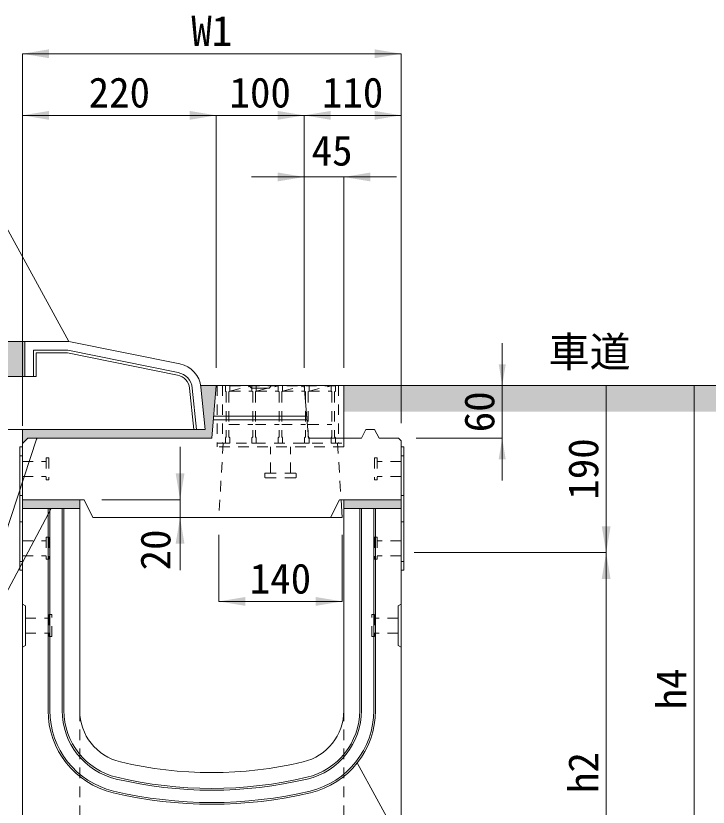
# Model space of a CAD drawing. Units: millimetres at full size. Extents: x 77586 to 117720, y -503 to 5664.
# Drawn here: x 88437 to 89223, y 3375 to 4274 of the extents above; entities that cross this region are included whole.
import ezdxf
from ezdxf.enums import TextEntityAlignment as Align

# ---------------------------------------------------------------- set-up
doc = ezdxf.new("R2010")
doc.units = ezdxf.units.MM
doc.header["$LTSCALE"] = 40
for name, pattern in [('CHAIN_DOUBLE_DASH', [23.5, 12, -1.5, 3.5, -1.5, 3.5, -1.5]), ('USER2', [0.54, 0.3, -0.24]), ('USER3', [0.54, 0.3, -0.24])]:
    doc.linetypes.add(name, pattern=pattern)
for name, color, linetype, lineweight in [('インサート', 3, 'USER2', 9), ('グレーチング', 7, 'USER3', 5), ('プレート', 7, 'USER2', 9), ('モルタル', 30, 'Continuous', 9), ('受枠', 3, 'USER3', 9), ('寸法線', 7, 'Continuous', 9), ('引出線', 4, 'Continuous', 9), ('本体', 2, 'Continuous', 13), ('目地', 132, 'Continuous', 5), ('舗装・基礎', 3, 'Continuous', 13), ('補助線', 8, 'CHAIN_DOUBLE_DASH', 5)]:
    doc.layers.add(name, color=color, linetype=linetype, lineweight=lineweight)
doc.layers.add('ハッチング_舗装', color=7, linetype='Continuous')
doc.layers.add('文字', color=7, linetype='Continuous')
doc.styles.add('ＭＳ ゴシック', font='')
doc.styles.get('ＭＳ ゴシック').set_extended_font_data('MS Gothic')

# ---------------------------------------------------------------- blocks, each defined once
blk = doc.blocks.new('filled_arrow')
at = {"color": 0, "linetype": 'Continuous', "lineweight": -2}
blk.add_solid([(7.5, 1.25), (0, 0), (7.5, -1.25)], dxfattribs=at)

msp = doc.modelspace()

# ---------------------------------------------------------------- hatches: boundary and pattern name
at = {"layer": 'ハッチング_舗装'}
for points in [[(88422.05, 3874.25), (88427.05, 3864.25), (88447.05, 3864.25), (88447.05, 3904.25), (88205.1, 3904.25), (88205.1, 3874.25)], [(88809.55, 3854.25), (88809.55, 3824.25), (89325.27, 3824.25), (89325.27, 3854.25)]]:
    msp.add_hatch(color=256, dxfattribs=at).paths.add_polyline_path(points)
at = {"layer": 'モルタル'}
for points in [[(88659.55, 3794.25), (88664.55, 3854.25), (88646.98, 3854.25), (88652.05, 3804.25), (88444.55, 3804.25), (88444.55, 3788.25), (88450.55, 3794.25)], [(88509.55, 3714.25), (88509.55, 3724.25), (88444.55, 3724.25), (88444.55, 3714.25)], [(88874.55, 3714.25), (88874.55, 3724.25), (88809.55, 3724.25), (88809.55, 3714.25)]]:
    msp.add_hatch(color=256, dxfattribs=at).paths.add_polyline_path(points)
at = {"layer": '引出線'}
msp.add_hatch(color=256, dxfattribs=at).paths.add_polyline_path([(88460.83, 3794.25), (88460.26, 3793.18), (88460.64, 3793.05)])

# ---------------------------------------------------------------- linework, layer by layer
at = {"layer": 'インサート'}
for p, q in [((88471.54, 3771.75), (88471.54, 3746.75)), ((88471.54, 3771.75), (88474.55, 3771.75)), ((88474.55, 3771.75), (88474.55, 3746.75)), ((88844.54, 3771.75), (88844.54, 3746.75)), ((88847.54, 3771.75), (88844.54, 3771.75)), ((88847.54, 3771.75), (88847.54, 3746.75)), ((88444.54, 3767.75), (88444.54, 3750.75)), ((88444.54, 3767.75), (88471.54, 3767.75)), ((88444.54, 3767.75), (88444.54, 3750.75)), ((88874.54, 3767.75), (88847.54, 3767.75)), ((88874.54, 3767.75), (88874.54, 3750.75)), ((88874.54, 3767.75), (88874.54, 3750.75)), ((88444.54, 3750.75), (88471.54, 3750.75)), ((88874.54, 3750.75), (88847.54, 3750.75)), ((88471.54, 3746.75), (88474.55, 3746.75)), ((88847.54, 3746.75), (88844.54, 3746.75)), ((88471.54, 3681.75), (88471.54, 3656.75)), ((88471.54, 3681.75), (88474.55, 3681.75)), ((88471.55, 3681.75), (88471.55, 3656.75)), ((88471.55, 3681.75), (88474.55, 3681.75)), ((88471.55, 3681.75), (88471.55, 3656.75)), ((88471.55, 3681.75), (88474.55, 3681.75)), ((88474.55, 3681.75), (88474.55, 3656.75)), ((88474.55, 3681.75), (88474.55, 3656.75)), ((88474.55, 3681.75), (88474.55, 3656.75)), ((88844.54, 3681.75), (88844.54, 3656.75)), ((88847.54, 3681.75), (88844.54, 3681.75)), ((88844.54, 3681.75), (88844.54, 3656.75)), ((88847.54, 3681.75), (88844.54, 3681.75)), ((88844.54, 3681.75), (88844.54, 3656.75)), ((88847.54, 3681.75), (88844.54, 3681.75)), ((88847.54, 3681.75), (88847.54, 3656.75)), ((88847.54, 3681.75), (88847.54, 3656.75)), ((88847.54, 3681.75), (88847.54, 3656.75)), ((88444.54, 3677.75), (88444.54, 3660.75)), ((88444.54, 3677.75), (88471.54, 3677.75)), ((88444.54, 3677.75), (88444.54, 3660.75)), ((88444.55, 3677.75), (88444.55, 3660.75)), ((88444.55, 3677.75), (88471.55, 3677.75)), ((88444.55, 3677.75), (88444.55, 3660.75)), ((88444.55, 3677.75), (88444.55, 3660.75)), ((88444.55, 3677.75), (88471.55, 3677.75)), ((88444.55, 3677.75), (88444.55, 3660.75)), ((88874.54, 3677.75), (88847.54, 3677.75)), ((88874.54, 3677.75), (88847.54, 3677.75)), ((88874.54, 3677.75), (88847.54, 3677.75)), ((88874.54, 3677.75), (88874.54, 3660.75)), ((88874.54, 3677.75), (88874.54, 3660.75)), ((88874.54, 3677.75), (88874.54, 3660.75)), ((88874.54, 3677.75), (88874.54, 3660.75)), ((88874.55, 3677.75), (88874.55, 3660.75)), ((88874.55, 3677.75), (88874.55, 3660.75)), ((88444.54, 3660.75), (88471.54, 3660.75)), ((88444.55, 3660.75), (88471.55, 3660.75)), ((88444.55, 3660.75), (88471.55, 3660.75)), ((88874.54, 3660.75), (88847.54, 3660.75)), ((88874.54, 3660.75), (88847.54, 3660.75)), ((88874.54, 3660.75), (88847.54, 3660.75)), ((88471.54, 3656.75), (88474.55, 3656.75)), ((88471.55, 3656.75), (88474.55, 3656.75)), ((88471.55, 3656.75), (88474.55, 3656.75)), ((88847.54, 3656.75), (88844.54, 3656.75)), ((88847.54, 3656.75), (88844.54, 3656.75)), ((88847.54, 3656.75), (88844.54, 3656.75))]:
    msp.add_line(p, q, dxfattribs=at)
at = {"layer": 'インサート', "linetype": 'USER3'}
for p, q in [((88447.75, 3589.75), (88474.75, 3589.75)), ((88447.75, 3589.75), (88447.75, 3572.75)), ((88477.75, 3593.75), (88474.75, 3593.75)), ((88474.75, 3593.75), (88474.75, 3568.75)), ((88477.75, 3568.75), (88477.75, 3593.75)), ((88841.35, 3593.75), (88844.35, 3593.75)), ((88841.35, 3568.75), (88841.35, 3593.75)), ((88844.35, 3593.75), (88844.35, 3568.75)), ((88871.35, 3589.75), (88844.35, 3589.75)), ((88871.35, 3589.75), (88871.35, 3572.75)), ((88447.75, 3572.75), (88474.75, 3572.75)), ((88871.35, 3572.75), (88844.35, 3572.75)), ((88474.75, 3568.75), (88477.75, 3568.75)), ((88844.35, 3568.75), (88841.35, 3568.75))]:
    msp.add_line(p, q, dxfattribs=at)
at = {"layer": 'グレーチング'}
for p, q in [((88800.05, 3853.75), (88675.05, 3853.75)), ((88675.05, 3853.75), (88675.05, 3847.75)), ((88680.05, 3853.75), (88680.05, 3847.75)), ((88680.05, 3847.75), (88705.05, 3853.75)), ((88705.05, 3853.75), (88705.05, 3847.75)), ((88710.05, 3853.75), (88710.05, 3847.75)), ((88710.05, 3847.75), (88735.05, 3853.75)), ((88735.05, 3853.75), (88735.05, 3847.75)), ((88740.05, 3853.75), (88740.05, 3847.75)), ((88740.05, 3847.75), (88765.05, 3853.75)), ((88765.05, 3853.75), (88765.05, 3847.75)), ((88770.05, 3853.75), (88770.05, 3847.75)), ((88770.05, 3847.75), (88795.05, 3853.75)), ((88795.05, 3853.75), (88795.05, 3847.75)), ((88800.05, 3853.75), (88800.05, 3847.75)), ((88675.05, 3847.75), (88676.05, 3846.75)), ((88676.05, 3846.75), (88676.05, 3795.75)), ((88680.05, 3847.75), (88679.05, 3846.75)), ((88679.05, 3846.75), (88679.05, 3795.75)), ((88680.05, 3847.75), (88705.05, 3847.75)), ((88705.05, 3847.75), (88706.05, 3846.75)), ((88706.05, 3846.75), (88706.05, 3795.75)), ((88710.05, 3847.75), (88709.05, 3846.75)), ((88709.05, 3846.75), (88709.05, 3795.75)), ((88710.05, 3847.75), (88735.05, 3847.75)), ((88735.05, 3847.75), (88736.05, 3846.75)), ((88736.05, 3846.75), (88736.05, 3795.75)), ((88740.05, 3847.75), (88739.05, 3846.75)), ((88739.05, 3846.75), (88739.05, 3795.75)), ((88740.05, 3847.75), (88765.05, 3847.75)), ((88765.05, 3847.75), (88766.05, 3846.75)), ((88766.05, 3846.75), (88766.05, 3795.75)), ((88770.05, 3847.75), (88769.05, 3846.75)), ((88769.05, 3846.75), (88769.05, 3795.75)), ((88770.05, 3847.75), (88795.05, 3847.75)), ((88795.05, 3847.75), (88796.05, 3846.75)), ((88796.05, 3846.75), (88796.05, 3795.75)), ((88800.05, 3847.75), (88799.05, 3846.75)), ((88799.05, 3846.75), (88799.05, 3795.75)), ((88679.05, 3809.75), (88706.05, 3809.75)), ((88709.05, 3809.75), (88736.05, 3809.75)), ((88739.05, 3809.75), (88766.05, 3809.75)), ((88769.05, 3809.75), (88796.05, 3809.75)), ((88675.05, 3794.75), (88676.05, 3795.75)), ((88680.05, 3794.75), (88679.05, 3795.75)), ((88705.05, 3794.75), (88706.05, 3795.75)), ((88710.05, 3794.75), (88709.05, 3795.75)), ((88735.05, 3794.75), (88736.05, 3795.75)), ((88740.05, 3794.75), (88739.05, 3795.75)), ((88765.05, 3794.75), (88766.05, 3795.75)), ((88770.05, 3794.75), (88769.05, 3795.75)), ((88795.05, 3794.75), (88796.05, 3795.75)), ((88800.05, 3794.75), (88799.05, 3795.75)), ((88675.05, 3788.75), (88675.05, 3794.75)), ((88675.05, 3788.75), (88680.05, 3788.75)), ((88680.05, 3788.75), (88680.05, 3794.75)), ((88705.05, 3788.75), (88705.05, 3794.75)), ((88705.05, 3788.75), (88710.05, 3788.75)), ((88710.05, 3788.75), (88710.05, 3794.75)), ((88735.05, 3788.75), (88735.05, 3794.75)), ((88735.05, 3788.75), (88740.05, 3788.75)), ((88740.05, 3788.75), (88740.05, 3794.75)), ((88765.05, 3788.75), (88765.05, 3794.75)), ((88765.05, 3788.75), (88770.05, 3788.75)), ((88770.05, 3788.75), (88770.05, 3794.75)), ((88795.05, 3788.75), (88795.05, 3794.75)), ((88795.05, 3788.75), (88800.05, 3788.75)), ((88800.05, 3788.75), (88800.05, 3794.75))]:
    msp.add_line(p, q, dxfattribs=at)
at = {"layer": 'プレート'}
for p, q in [((88444.55, 3774.26), (88441.34, 3774.26)), ((88877.74, 3774.26), (88874.54, 3774.26)), ((88444.55, 3729.25), (88441.34, 3729.25)), ((88877.74, 3729.25), (88874.54, 3729.25)), ((88444.55, 3699.26), (88441.34, 3699.26)), ((88877.74, 3699.26), (88874.54, 3699.26)), ((88444.55, 3654.25), (88441.34, 3654.25)), ((88877.74, 3654.25), (88874.54, 3654.25))]:
    msp.add_line(p, q, dxfattribs=at)
at = {"layer": 'プレート', "linetype": 'Continuous'}
for points in [[(88441.34, 3644.25), (88441.34, 3784.26), (88444.55, 3784.26), (88444.55, 3644.25)], [(88874.54, 3644.25), (88874.54, 3784.26), (88877.74, 3784.26), (88877.74, 3644.25)]]:
    msp.add_lwpolyline(points, close=True, dxfattribs=at)
at = {"layer": 'モルタル', "lineweight": 15}
msp.add_line((88444.55, 3788.25), (88444.55, 3804.25), dxfattribs=at)
at = {"layer": 'モルタル'}
for p, q in [((88444.55, 3714.25), (88444.55, 3724.25)), ((88509.55, 3724.25), (88509.55, 3714.25)), ((88809.55, 3714.25), (88809.55, 3724.25)), ((88874.55, 3724.25), (88874.55, 3714.25))]:
    msp.add_line(p, q, dxfattribs=at)
at = {"layer": '受枠', "linetype": 'Continuous'}
for q in [(88665.55, 3854.25), (88809.55, 3794.25)]:
    msp.add_line((88809.55, 3854.25), q, dxfattribs=at)
at = {"layer": '受枠'}
for p, q in [((88665.55, 3854.25), (88665.55, 3784.25)), ((88671.55, 3854.25), (88671.55, 3788.75)), ((88803.55, 3854.25), (88803.55, 3788.75)), ((88665.55, 3788.75), (88809.55, 3788.75)), ((88809.55, 3794.25), (88809.55, 3784.25)), ((88809.55, 3784.25), (88665.55, 3784.25)), ((88726.21, 3754.59), (88726.21, 3784.25)), ((88748.88, 3754.59), (88748.88, 3784.25)), ((88719.68, 3753.52), (88719.68, 3750.32)), ((88754.35, 3754.59), (88720.75, 3754.59)), ((88755.41, 3753.52), (88755.41, 3750.32)), ((88754.35, 3749.26), (88720.75, 3749.26))]:
    msp.add_line(p, q, dxfattribs=at)
for centre, start, end in [((88720.75, 3753.52), 90, 180), ((88720.75, 3750.32), 180, 270), ((88754.35, 3753.52), 0, 90), ((88754.35, 3750.32), 270, 0)]:
    msp.add_arc(centre, 1.07, start, end, dxfattribs=at)
at = {"layer": '寸法線'}
for p, q in [((88444.55, 4231.12), (88874.55, 4231.12)), ((88444.55, 3808.25), (88444.55, 4231.12)), ((88874.55, 3811.25), (88874.55, 4231.12)), ((88444.55, 4161.12), (88664.55, 4161.12)), ((88444.55, 3808.25), (88444.55, 4161.12)), ((88764.55, 4161.12), (88604.55, 4161.12)), ((88664.55, 3874.25), (88664.55, 4161.12)), ((88664.55, 3874.25), (88664.55, 4161.12)), ((88764.55, 4161.12), (88874.55, 4161.12)), ((88764.55, 3874.25), (88764.55, 4161.12)), ((88764.55, 3874.25), (88764.55, 4161.12)), ((88874.55, 3811.25), (88874.55, 4161.12)), ((88869.55, 4091.12), (88704.55, 4091.12)), ((88764.55, 3874.25), (88764.55, 4091.12)), ((88809.55, 3874.25), (88809.55, 4091.12)), ((88989.49, 3746.25), (88989.49, 3902.25)), ((88829.55, 3854.25), (88989.49, 3854.25)), ((89107.56, 3664.25), (89107.56, 3854.25)), ((89207.56, 3854.25), (89207.56, 3164.25)), ((88891.55, 3794.25), (88989.49, 3794.25)), ((88623.52, 3784.25), (88623.52, 3644.25)), ((88534.55, 3724.25), (88623.52, 3724.25)), ((88667.55, 3684.25), (88667.55, 3608.78)), ((88807.55, 3684.25), (88807.55, 3608.78)), ((88889.55, 3664.25), (89107.56, 3664.25)), ((88894.55, 3664.25), (89107.56, 3664.25)), ((89107.56, 3664.25), (89107.56, 3164.25)), ((88667.55, 3608.78), (88807.55, 3608.78))]:
    msp.add_line(p, q, dxfattribs=at)
at = {"layer": '引出線', "lineweight": 13}
msp.add_line((88460.83, 3794.25), (88365.96, 3505.9), dxfattribs=at)
at = {"layer": '引出線'}
msp.add_lwpolyline([(88497.04, 3904.25), (88330.19, 4209.24), (87566.25, 4209.24)], dxfattribs=at)
at = {"layer": '引出線', "lineweight": 13}
msp.add_lwpolyline([(88460.83, 3794.25), (88460.26, 3793.18), (88460.64, 3793.05)], close=True, dxfattribs=at)
for points in [[(88477.05, 3714.25), (88365.96, 3505.9), (88165.23, 3505.9)], [(88824.85, 3425.24), (88891.79, 3302.77), (89089.78, 3302.77)]]:
    msp.add_lwpolyline(points, dxfattribs=at)
at = {"layer": '本体'}
for p, q in [((88497.05, 3904.25), (88447.05, 3904.25)), ((88447.05, 3904.25), (88447.05, 3864.25)), ((88623.36, 3878.65), (88497.05, 3904.25)), ((88427.05, 3864.25), (88447.05, 3864.25)), ((88652.05, 3804.25), (88647.25, 3852.23)), ((88659.55, 3794.25), (88664.55, 3854.25)), ((88664.55, 3854.25), (88701.55, 3854.25)), ((88701.55, 3854.25), (88704.55, 3851.25)), ((88704.55, 3851.25), (88724.55, 3851.25)), ((88724.55, 3851.25), (88727.55, 3854.25)), ((88727.55, 3854.25), (88764.55, 3854.25)), ((88764.55, 3854.25), (88769.55, 3794.25)), ((88402.05, 3804.25), (88652.05, 3804.25)), ((88829.55, 3794.25), (88834.55, 3804.25)), ((88834.55, 3804.25), (88844.55, 3804.25)), ((88844.55, 3804.25), (88849.55, 3794.25)), ((88444.55, 3788.25), (88450.55, 3794.25)), ((88444.55, 3788.25), (88444.55, 3724.25)), ((88450.55, 3794.25), (88659.55, 3794.25)), ((88769.55, 3794.25), (88829.55, 3794.25)), ((88849.55, 3794.25), (88871.55, 3794.25)), ((88871.55, 3794.25), (88874.55, 3791.25)), ((88874.55, 3791.25), (88874.55, 3724.25)), ((88444.55, 3724.25), (88514.55, 3724.25)), ((88514.55, 3724.25), (88524.55, 3704.25)), ((88804.55, 3724.25), (88794.55, 3704.25)), ((88804.55, 3724.25), (88874.55, 3724.25)), ((88444.55, 3714.25), (88444.55, 3164.25)), ((88444.55, 3714.25), (88509.55, 3714.25)), ((88509.55, 3714.25), (88509.55, 3484.78)), ((88809.55, 3714.25), (88809.55, 3484.78)), ((88809.55, 3714.25), (88874.55, 3714.25)), ((88874.55, 3714.25), (88874.55, 3164.25)), ((88524.55, 3704.25), (88794.55, 3704.25)), ((88444.55, 3605.75), (88447.75, 3603.75)), ((88447.75, 3603.75), (88447.75, 3558.75)), ((88874.55, 3605.75), (88871.35, 3603.75)), ((88871.35, 3603.75), (88871.35, 3558.75)), ((88447.75, 3558.75), (88444.55, 3556.75)), ((88871.35, 3558.75), (88874.55, 3556.75))]:
    msp.add_line(p, q, dxfattribs=at)
at = {"layer": '本体', "lineweight": 9}
for p, q in [((88767.8, 3815.25), (88661.3, 3815.25)), ((88767.46, 3819.25), (88661.63, 3819.25))]:
    msp.add_line(p, q, dxfattribs=at)
at = {"layer": '本体', "linetype": 'USER3', "lineweight": 9}
for p, q in [((88672.55, 3788.75), (88667.55, 3704.25)), ((88802.55, 3788.75), (88806.36, 3724.25)), ((88509.55, 3484.78), (88509.55, 3264.25)), ((88809.55, 3484.78), (88809.55, 3264.25))]:
    msp.add_line(p, q, dxfattribs=at)
at = {"layer": '本体'}
for centre, radius, start, end in [((88617.4, 3849.25), 30, 5.71059, 78.54125), ((88569.55, 3484.78), 60, 180, 256.65764), ((88749.55, 3484.78), 60, 283.34236, 0), ((88659.55, 3864.25), 450, 256.65764, 283.34236)]:
    msp.add_arc(centre, radius, start, end, dxfattribs=at)
at = {"layer": '目地'}
for p, q in [((88447.05, 3864.25), (88460.05, 3864.25)), ((88638.98, 3804.25), (88634.31, 3850.94)), ((88642, 3804.25), (88637.3, 3851.24)), ((88473.55, 3714.25), (88473.55, 3484.78)), ((88475.55, 3714.25), (88475.55, 3484.78)), ((88489.55, 3714.25), (88489.55, 3484.78)), ((88491.55, 3714.25), (88491.55, 3484.78)), ((88827.55, 3484.78), (88827.55, 3714.25)), ((88829.55, 3484.78), (88829.55, 3714.25)), ((88843.55, 3484.78), (88843.55, 3714.25)), ((88845.55, 3484.78), (88845.55, 3714.25))]:
    msp.add_line(p, q, dxfattribs=at)
for points in [[(88621.37, 3868.85), (88496.04, 3894.25), (88457.05, 3894.25), (88457.05, 3864.25)], [(88620.77, 3865.91), (88495.74, 3891.25), (88460.05, 3891.25), (88460.05, 3864.25)]]:
    msp.add_lwpolyline(points, dxfattribs=at)
for centre, radius, start, end in [((88617.4, 3849.25), 20, 5.71059, 78.54125), ((88617.4, 3849.25), 17, 5.71059, 78.54125), ((88569.55, 3484.78), 96, 180, 256.65764), ((88569.55, 3484.78), 94, 180, 256.65764), ((88569.55, 3484.78), 80, 180, 256.65764), ((88569.55, 3484.78), 78, 180, 256.65764), ((88749.55, 3484.78), 78, 283.34236, 0), ((88749.55, 3484.78), 80, 283.34236, 0), ((88749.55, 3484.78), 94, 283.34236, 0), ((88749.55, 3484.78), 96, 283.34236, 0), ((88659.55, 3864.25), 468, 256.65764, 283.34236), ((88659.55, 3864.25), 470, 256.65764, 283.34236), ((88659.55, 3864.25), 486, 256.65764, 283.34236), ((88659.55, 3864.25), 484, 256.65764, 283.34236)]:
    msp.add_arc(centre, radius, start, end, dxfattribs=at)
at = {"layer": '舗装・基礎'}
for p, q in [((88205.1, 3904.25), (88447.05, 3904.25)), ((88809.55, 3854.25), (89325.27, 3854.25))]:
    msp.add_line(p, q, dxfattribs=at)
at = {"layer": '舗装・基礎', "lineweight": 15}
msp.add_line((88664.55, 3854.25), (88646.98, 3854.25), dxfattribs=at)
at = {"layer": '補助線'}
for p in [(88806.36, 3724.25), (88794.55, 3704.25)]:
    msp.add_line(p, (88807.55, 3704.25), dxfattribs=at)

# ---------------------------------------------------------------- block references
at = {"layer": '寸法線', "xscale": 4, "yscale": 4}
for p in [(88444.55, 4231.12), (88444.55, 4161.12), (88764.55, 4161.12), (88809.55, 4091.12), (88667.55, 3608.78)]:
    msp.add_blockref('filled_arrow', p, dxfattribs=at)
at = {"layer": '寸法線'}
for p, xscale, yscale, rotation in [((88874.55, 4231.12), 4, 4, 180), ((88664.55, 4161.12), 4, 4, 180), ((88664.55, 4161.12), 4, 4, 180), ((88764.55, 4161.12), 4, 4, 180), ((88874.55, 4161.12), 4, 4, 180), ((88764.55, 4091.12), 4, 4, 180), ((88989.49, 3854.25), 3.2, 3.2, 90), ((89107.56, 3854.25), 4, 4, 270), ((89207.56, 3854.25), 4, 4, 270), ((88989.49, 3794.25), 3.2, 3.2, 270), ((88623.52, 3724.25), 4, 4, 90), ((88623.52, 3704.25), 4, 4, 270), ((89107.56, 3664.25), 4, 4, 90), ((89107.56, 3664.25), 4, 4, 270), ((88807.55, 3608.78), 4, 4, 180)]:
    msp.add_blockref('filled_arrow', p, dxfattribs=dict(at, xscale=xscale, yscale=yscale, rotation=rotation))
at = {"layer": '引出線', "xscale": 0.2, "yscale": 0.2, "rotation": 118.7}
msp.add_blockref('filled_arrow', (88497.04, 3904.25), dxfattribs=at)
at = {"layer": '引出線', "lineweight": 13, "xscale": 0.16, "yscale": 0.16}
for p, rotation in [((88477.05, 3714.25), 241.9), ((88824.85, 3425.24), 298.7)]:
    msp.add_blockref('filled_arrow', p, dxfattribs=dict(at, rotation=rotation))

# ---------------------------------------------------------------- texts
at = {"layer": '寸法線', "style": 'ＭＳ ゴシック'}
for s, p in [('W1', (88659.55, 4257.12)), ('220', (88554.55, 4187.12)), ('100', (88714.55, 4187.12)), ('110', (88819.55, 4187.12)), ('45', (88796.19, 4121.12)), ('140', (88737.55, 3634.78))]:
    msp.add_text(s, height=34.18, dxfattribs=at).set_placement(p, align=Align.MIDDLE_CENTER)
for s, p in [('60', (88963.49, 3824.25)), ('190', (89081.56, 3759.25)), ('20', (88595.52, 3667.25)), ('h4', (89181.56, 3509.25)), ('h2', (89081.56, 3414.25))]:
    msp.add_text(s, height=34.18, rotation=90, dxfattribs=at).set_placement(p, align=Align.MIDDLE_CENTER)
at = {"layer": '文字', "style": 'ＭＳ ゴシック'}
msp.add_text('車道', height=34.18, dxfattribs=at).set_placement((89088.74, 3892.41), align=Align.MIDDLE_CENTER)

doc.saveas('drawing.dxf')
